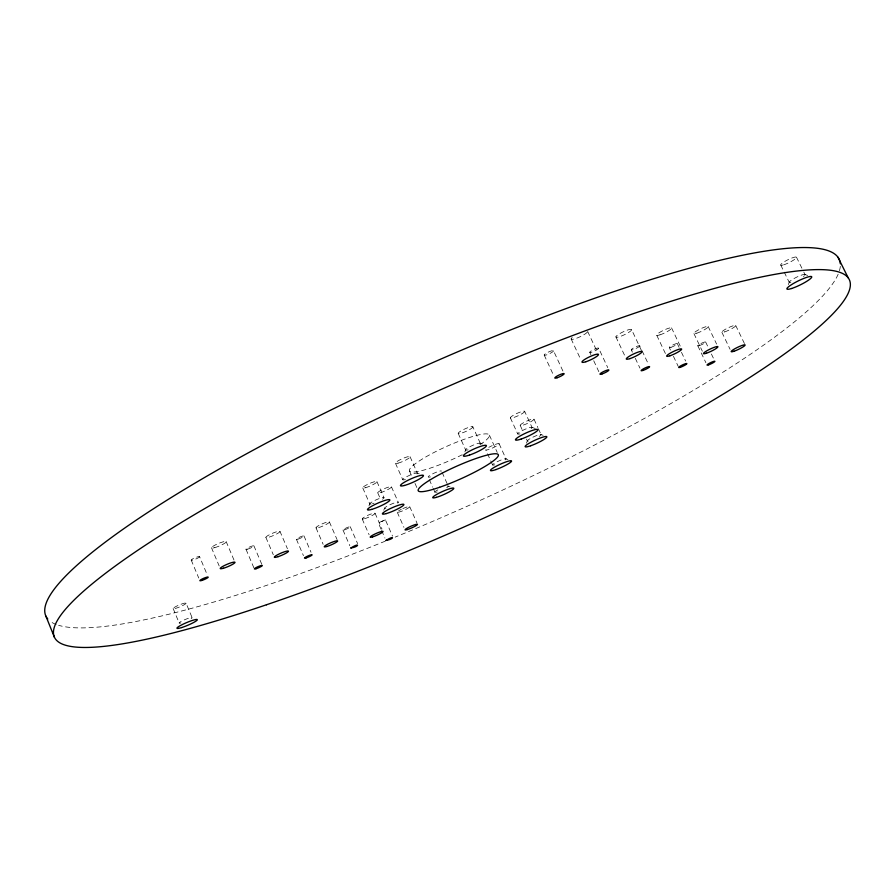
<?xml version="1.0" encoding="UTF-8"?>
<svg xmlns="http://www.w3.org/2000/svg" width="895" height="895" viewBox="0 0 895 895"><rect width="100%" height="100%" fill="white"/><g stroke="black" fill="none" stroke-linecap="round" stroke-linejoin="round"><path stroke-width="0.67" stroke-dasharray="4.47 3.36" d="M381.069 529.269L378.339 522.837L385.376 519.838L392.547 536.127M385.376 519.838L378.317 523.004M788.361 284.61L789.3 282.059M526.45 443.182L527.312 440.922L526.215 438.528M464.897 451.83L465.792 449.514M383.765 510.228L384.637 508.047M368.93 505.899L369.848 503.639M804.527 274.418L807.693 275.425M531.787 427.273L535.266 428.515M540.882 434.5L543.12 435.306M480 443.137L482.349 443.998M505.731 458.755L507.901 459.538M416.981 473.03L419.296 473.891M447.925 486.052L450.062 486.846M796.46 257.178L803.195 270.849M803.811 272.091L805.03 274.586M780.776 265.11L789.289 282.484M735.69 325.422L744.495 343.658M721.896 332.325L730.074 349.307M708.158 326.474L716.615 344.094M705.618 341.957L708.504 347.987M711.391 354.006L713.707 358.839M693.938 333.611L702.351 351.198M697.831 345.839L705.898 362.71M671.541 327.872L680.39 346.432M677.302 343.568L679.081 347.316M681.464 352.306L685.626 361.043M669.281 347.584L670.467 350.079M673.432 356.311L678.175 366.29M656.762 335.323L665.567 353.861M639.768 345.895A4.71 0.805 -25.4 0 1 633.212 349.609A4.71 0.805 -25.4 0 1 633.548 347.92A4.71 0.805 -25.4 0 1 639.768 345.895L641.514 349.576M642.095 350.806L648.472 364.299M631.657 329.763A8.704 1.577 -25.4 0 1 619.553 336.688A8.704 1.577 -25.4 0 1 620.101 333.432A8.704 1.577 -25.4 0 1 631.657 329.763L641.48 350.56M631.243 349.721L632.407 352.171M635.305 358.313L639.936 368.125M615.883 336.844L625.102 356.423M598.665 348.256A4.911 0.884 -25.2 0 1 591.897 352.127A4.911 0.884 -25.2 0 1 592.054 350.37A4.911 0.884 -25.2 0 1 598.665 348.256L607.761 367.655M587.679 331.463L597.357 352.138M589.749 352.25L590.879 354.677M593.721 360.741L598.822 371.671M571.122 338.892L580.777 359.577M553.535 350.829A5.146 0.973 -25 0 1 546.543 354.89A5.146 0.973 -25 0 1 546.487 353.066A5.146 0.973 -25 0 1 553.535 350.829L563.044 371.324M544.182 355.035L553.669 375.531M534.002 419.173A7.574 1.208 -24.6 0 1 523.765 424.912A7.574 1.208 -24.6 0 1 523.541 422.708A7.574 1.208 -24.6 0 1 534.002 419.173L537.85 427.541M538.398 428.739L541.139 434.713M524.683 411.387A7.854 1.309 -24.6 0 1 514.088 417.372A7.854 1.309 -24.6 0 1 513.786 415.023A7.854 1.309 -24.6 0 1 524.683 411.387L532.066 427.497M520.196 425.371L522.937 431.345M510.351 417.82L517.724 433.941M499.142 443.786L506.022 458.934M489.42 435.194L497.251 452.445M492.586 464.964L485.716 449.816A7.361 1.141 -24.4 0 0 493.906 447.377A7.361 1.141 -24.4 0 0 498.627 443.584A7.361 1.141 -24.4 0 0 488.815 447.332M472.862 426.837A8.033 1.365 -24.3 0 1 462.212 432.9A8.033 1.365 -24.3 0 1 461.518 430.618A8.033 1.365 -24.3 0 1 472.862 426.837L480.346 443.349M458.206 433.415L465.657 449.939M442.074 472.336L448.283 486.198M429.276 479.597L432.643 487.16M433.214 488.424L434.903 492.205M410.055 456.718L417.394 473.209M409.518 471.05L411.711 475.995M415.011 483.412L418.312 490.829M395.467 463.274L402.784 479.765M409.697 506.626L416.969 523.027M391.428 486.779L398.275 502.252M397.246 512.208L403.947 527.356M376.929 481.588L384 497.62M377.768 492.91L380.923 500.048M375.05 513.215L381.986 529.001M362.766 487.943L369.814 503.986M381.628 530.522L384.928 538.052M362.206 518.977L369.132 534.774M350.258 526.775L357.631 543.668M342.975 530.041L349.822 545.737M329.371 521.897L337.068 539.595M316.013 527.882L323.151 544.328M303.976 535.926L311.024 552.237M296.413 539.316L303.45 555.638M279.99 531.417A7.663 1.219 -23.2 0 1 269.675 536.944A7.663 1.219 -23.2 0 1 269.138 534.874A7.663 1.219 -23.2 0 1 279.99 531.417L287.418 548.713M265.882 537.414L273.299 554.732M253.9 545.816L261.754 564.219M246.024 549.351L253.856 567.754M226.133 541.509L234.378 560.941M211.466 547.706L219.185 565.964M199.607 556.735A4.553 0.738 -22.7 0 1 193.141 560.001A4.553 0.738 -22.7 0 1 193.477 558.48A4.553 0.738 -22.7 0 1 199.607 556.735L207.159 574.657M191.206 560.08L198.746 578.025M186.093 603.252A7.015 0.996 -22.8 0 1 176.17 608.208A7.015 0.996 -22.8 0 1 176.595 606.161A7.015 0.996 -22.8 0 1 186.093 603.252L192.134 617.695M173.138 608.499L179.168 622.976M804.448 275.682A8.816 1.443 -26.3 0 1 803.386 276.544M790.844 282.507A8.816 1.443 -26.3 0 1 795.174 277.92A8.816 1.443 -26.3 0 1 805.008 275.011M180.913 622.987A7.026 0.94 -22.9 0 1 180.835 621.633A7.026 0.94 -22.9 0 1 189.572 617.908A7.026 0.94 -22.9 0 1 191.138 618.613M385.879 508.427A7.507 1.119 -23.8 0 1 386.483 506.592A7.507 1.119 -23.8 0 1 395.288 502.643A7.507 1.119 -23.8 0 1 397.693 503.113M447.623 487.081A7.339 1.074 -24.1 0 1 446.661 487.753M437.219 491.981A7.339 1.074 -24.1 0 1 436.055 492.272M435.261 492.339A7.339 1.074 -24.1 0 1 437.8 489.878M447.142 486.119A7.339 1.074 -24.1 0 1 448.171 486.544M494.756 464.829A7.373 1.085 -24.4 0 1 493.984 463.565A7.373 1.085 -24.4 0 1 502.945 459.336A7.373 1.085 -24.4 0 1 505.25 459.873M528.318 441.09A7.585 1.141 -24.6 0 1 530.153 438.617A7.585 1.141 -24.6 0 1 539.45 434.657A7.585 1.141 -24.6 0 1 539.193 436.469M519.961 433.885A7.876 1.231 -24.6 0 1 519.29 432.363A7.876 1.231 -24.6 0 1 528.878 427.821A7.876 1.231 -24.6 0 1 531.183 428.571M468.107 449.838A8.055 1.287 -24.3 0 1 467.112 448.373A8.055 1.287 -24.3 0 1 476.89 443.741A8.055 1.287 -24.3 0 1 479.552 444.412M405.424 479.563A8.01 1.275 -24 0 1 404.048 478.288A8.01 1.275 -24 0 1 413.736 473.701A8.01 1.275 -24 0 1 416.746 474.193M371.179 504.03A7.786 1.197 -23.8 0 1 372.175 501.849A7.786 1.197 -23.8 0 1 381.829 497.743A7.786 1.197 -23.8 0 1 382.478 499.242M374.065 503.214A7.786 1.197 -23.8 0 1 372.477 503.728M430.484 476.901A7.328 1.141 -24.1 0 1 431.793 474.283A7.328 1.141 -24.1 0 1 441.515 471.083M587.366 332.101A9.107 1.734 -25.2 0 1 576.167 338.388A9.107 1.734 -25.2 0 1 572.252 337.426M840.304 266.363A434.925 72.618 -24.2 0 1 839.432 270.726M838.145 274.239A434.925 72.618 -24.2 0 1 395.187 537.112M385.353 541.128A434.925 72.618 -24.2 0 1 58.634 625.314M56.172 624.486A434.925 72.618 -24.2 0 1 50.568 621.566M402.862 508.606A6.824 0.984 -23.9 0 1 409.709 506.805A6.824 0.984 -23.9 0 1 401.922 511.123A6.824 0.984 -23.9 0 1 397.772 511.437M398.633 510.832A6.824 0.984 -23.9 0 1 401.273 509.367M462.189 454.772A43.799 7.115 -24.2 0 1 409.339 470.3A43.799 7.115 -24.2 0 1 463.196 439.658A43.799 7.115 -24.2 0 1 480.291 444.479M783.751 264.808A8.805 1.533 -26.4 0 0 796.449 257.626A8.805 1.533 -26.4 0 0 785.642 260.971A8.805 1.533 -26.4 0 0 783.751 264.808M398.074 463.14A7.999 1.354 -24 0 0 409.988 457.144A7.999 1.354 -24 0 0 400.21 459.694A7.999 1.354 -24 0 0 398.074 463.14M380.274 492.697A7.496 1.186 -23.8 0 0 391.383 487.137A7.496 1.186 -23.8 0 0 382.143 489.688A7.496 1.186 -23.8 0 0 380.274 492.697M365.406 487.741A7.775 1.275 -23.7 0 0 376.896 481.969A7.775 1.275 -23.7 0 0 367.23 484.575A7.775 1.275 -23.7 0 0 365.406 487.741M696.903 333.153A7.999 1.309 -25.7 0 0 708.247 326.809A7.999 1.309 -25.7 0 0 697.977 330.154A7.999 1.309 -25.7 0 0 696.903 333.153M659.962 334.842A8.335 1.432 -25.6 0 0 671.675 328.219A8.335 1.432 -25.6 0 0 660.801 331.721A8.335 1.432 -25.6 0 0 659.962 334.842M214.778 547.628A8.021 1.32 -22.9 0 0 226.267 541.833A8.021 1.32 -22.9 0 0 215.561 544.831A8.021 1.32 -22.9 0 0 214.778 547.628M318.631 527.58A7.339 1.13 -23.5 0 0 329.382 522.21A7.339 1.13 -23.5 0 0 320.041 524.873A7.339 1.13 -23.5 0 0 318.631 527.58M364.601 518.697A7.048 1.052 -23.7 0 0 375.016 513.517A7.048 1.052 -23.7 0 0 366.256 516.046A7.048 1.052 -23.7 0 0 364.601 518.697M247.691 549.138A4.352 0.682 -23.1 0 0 253.956 545.984A4.352 0.682 -23.1 0 0 248.228 547.628A4.352 0.682 -23.1 0 0 247.691 549.138M297.945 539.126A4.162 0.638 -23.4 0 0 304.009 536.094A4.162 0.638 -23.4 0 0 298.65 537.638A4.162 0.638 -23.4 0 0 297.945 539.126M344.374 529.874A3.994 0.593 -23.6 0 0 350.247 526.942A3.994 0.593 -23.6 0 0 345.224 528.419A3.994 0.593 -23.6 0 0 344.374 529.874M671.015 347.305A4.52 0.738 -25.5 0 0 677.37 343.747A4.52 0.738 -25.5 0 0 671.496 345.683A4.52 0.738 -25.5 0 0 671.015 347.305M699.465 345.571A4.374 0.682 -25.6 0 0 705.663 342.125A4.374 0.682 -25.6 0 0 700.047 343.993A4.374 0.682 -25.6 0 0 699.465 345.571M724.693 331.877A7.742 1.219 -25.8 0 0 735.746 325.758A7.742 1.219 -25.8 0 0 725.934 328.98A7.742 1.219 -25.8 0 0 724.693 331.877"/><path stroke-width="1.34" d="M837.955 257.212L848.203 277.864M45.869 616.062L54.427 637.262M47.782 619.038A434.925 72.618 -24.2 0 1 415.235 370.385A434.925 72.618 -24.2 0 1 840.327 263.835M350.874 547.986C359.421 546.778 360.07 542.079 350.874 547.986M386.058 540.401C394.113 539.226 395.142 534.673 386.058 540.401M706.502 353.189A8.01 1.208 -25.6 0 0 717.902 346.924A8.01 1.208 -25.6 0 0 707.654 350.348A8.01 1.208 -25.6 0 0 706.502 353.189M669.919 355.785A8.346 1.331 -25.5 0 0 681.688 349.24A8.346 1.331 -25.5 0 0 670.836 352.831A8.346 1.331 -25.5 0 0 669.919 355.785M629.89 358.626A8.726 1.466 -25.3 0 0 642.062 351.78A8.726 1.466 -25.3 0 0 630.528 355.539A8.726 1.466 -25.3 0 0 629.89 358.626M585.912 361.737A9.129 1.611 -25.2 0 0 598.498 354.565A9.129 1.611 -25.2 0 0 586.203 358.537A9.129 1.611 -25.2 0 0 585.912 361.737M223.493 568.224A8.044 1.231 -23 0 0 235.016 562.452A8.044 1.231 -23 0 0 224.332 565.573A8.044 1.231 -23 0 0 223.493 568.224M278.132 556.656A7.675 1.13 -23.3 0 0 288.481 551.186A7.675 1.13 -23.3 0 0 277.651 554.721A7.675 1.13 -23.3 0 0 278.132 556.656M326.843 546.498A7.35 1.052 -23.5 0 0 337.628 541.151A7.35 1.052 -23.5 0 0 328.308 543.914A7.35 1.052 -23.5 0 0 326.843 546.498M372.577 536.888A7.059 0.973 -23.8 0 0 383.015 531.731A7.059 0.973 -23.8 0 0 374.278 534.337A7.059 0.973 -23.8 0 0 372.577 536.888M266.453 604.774A435.809 67.438 -24.2 0 0 850.06 281.813A435.809 67.438 -24.2 0 0 239.189 489.028A435.809 67.438 -24.2 0 0 266.453 604.774M791.549 288.514A13.861 2.237 -26.2 0 0 811.642 277.36A13.861 2.237 -26.2 0 0 794.738 282.742A13.861 2.237 -26.2 0 0 791.549 288.514M521.259 439.009A12.373 1.902 -24.6 0 0 538.018 429.689A12.373 1.902 -24.6 0 0 520.946 435.529A12.373 1.902 -24.6 0 0 521.259 439.009M530.679 445.766A11.926 1.768 -24.6 0 0 546.879 436.827A11.926 1.768 -24.6 0 0 530.478 442.488A11.926 1.768 -24.6 0 0 530.679 445.766M496.031 469.551A11.579 1.667 -24.4 0 0 511.593 461.003A11.579 1.667 -24.4 0 0 495.45 466.642A11.579 1.667 -24.4 0 0 496.031 469.551M469.562 455.04A12.653 2.003 -24.3 0 0 486.421 445.609A12.653 2.003 -24.3 0 0 468.622 451.673A12.653 2.003 -24.3 0 0 469.562 455.04M404.484 485.459A12.597 1.98 -24 0 0 423.279 476.084A12.597 1.98 -24 0 0 407.997 480.268A12.597 1.98 -24 0 0 404.484 485.459M371.615 509.412A12.239 1.857 -23.8 0 0 389.75 500.383A12.239 1.857 -23.8 0 0 374.647 504.646A12.239 1.857 -23.8 0 0 371.615 509.412M386.271 513.596A11.792 1.734 -23.8 0 0 403.802 504.903A11.792 1.734 -23.8 0 0 389.347 509.054A11.792 1.734 -23.8 0 0 386.271 513.596M436.335 497.363A11.534 1.656 -24.1 0 0 453.62 488.815A11.534 1.656 -24.1 0 0 439.87 492.742A11.534 1.656 -24.1 0 0 436.335 497.363M181.674 627.552A11.053 1.454 -22.9 0 0 197.336 619.81A11.053 1.454 -22.9 0 0 182.446 624.497A11.053 1.454 -22.9 0 0 181.674 627.552M201.744 580.463A4.564 0.694 -22.9 0 0 208.233 577.208A4.564 0.694 -22.9 0 0 202.102 579.02A4.564 0.694 -22.9 0 0 201.744 580.463M256.048 568.728A4.352 0.638 -23.2 0 0 262.324 565.606A4.352 0.638 -23.2 0 0 256.608 567.307A4.352 0.638 -23.2 0 0 256.048 568.728M306.056 557.932A4.173 0.593 -23.4 0 0 312.131 554.911A4.173 0.593 -23.4 0 0 306.784 556.511A4.173 0.593 -23.4 0 0 306.056 557.932M557.137 377.757A5.157 0.906 -25 0 0 564.163 373.741A5.157 0.906 -25 0 0 557.126 376.034A5.157 0.906 -25 0 0 557.137 377.757M602.089 373.909A4.923 0.817 -25.1 0 0 608.891 370.082A4.923 0.817 -25.1 0 0 602.29 372.253A4.923 0.817 -25.1 0 0 602.089 373.909M643.035 370.418A4.71 0.75 -25.3 0 0 649.625 366.749A4.71 0.75 -25.3 0 0 643.415 368.818A4.71 0.75 -25.3 0 0 643.035 370.418M680.491 367.219A4.52 0.682 -25.4 0 0 686.879 363.706A4.52 0.682 -25.4 0 0 681.005 365.675A4.52 0.682 -25.4 0 0 680.491 367.219M708.672 364.813A4.385 0.638 -25.5 0 0 714.904 361.412A4.385 0.638 -25.5 0 0 709.287 363.314A4.385 0.638 -25.5 0 0 708.672 364.813M407.27 529.594A6.836 0.917 -23.9 0 0 417.45 524.571A6.836 0.917 -23.9 0 0 409.138 527.077A6.836 0.917 -23.9 0 0 407.27 529.594M734.012 351.243A7.753 1.13 -25.6 0 0 745.121 345.179A7.753 1.13 -25.6 0 0 735.332 348.479A7.753 1.13 -25.6 0 0 734.012 351.243M439.624 487.272A43.889 6.601 -24.2 0 0 498.37 454.906A43.889 6.601 -24.2 0 0 436.849 475.983A43.889 6.601 -24.2 0 0 439.624 487.272"/></g></svg>
